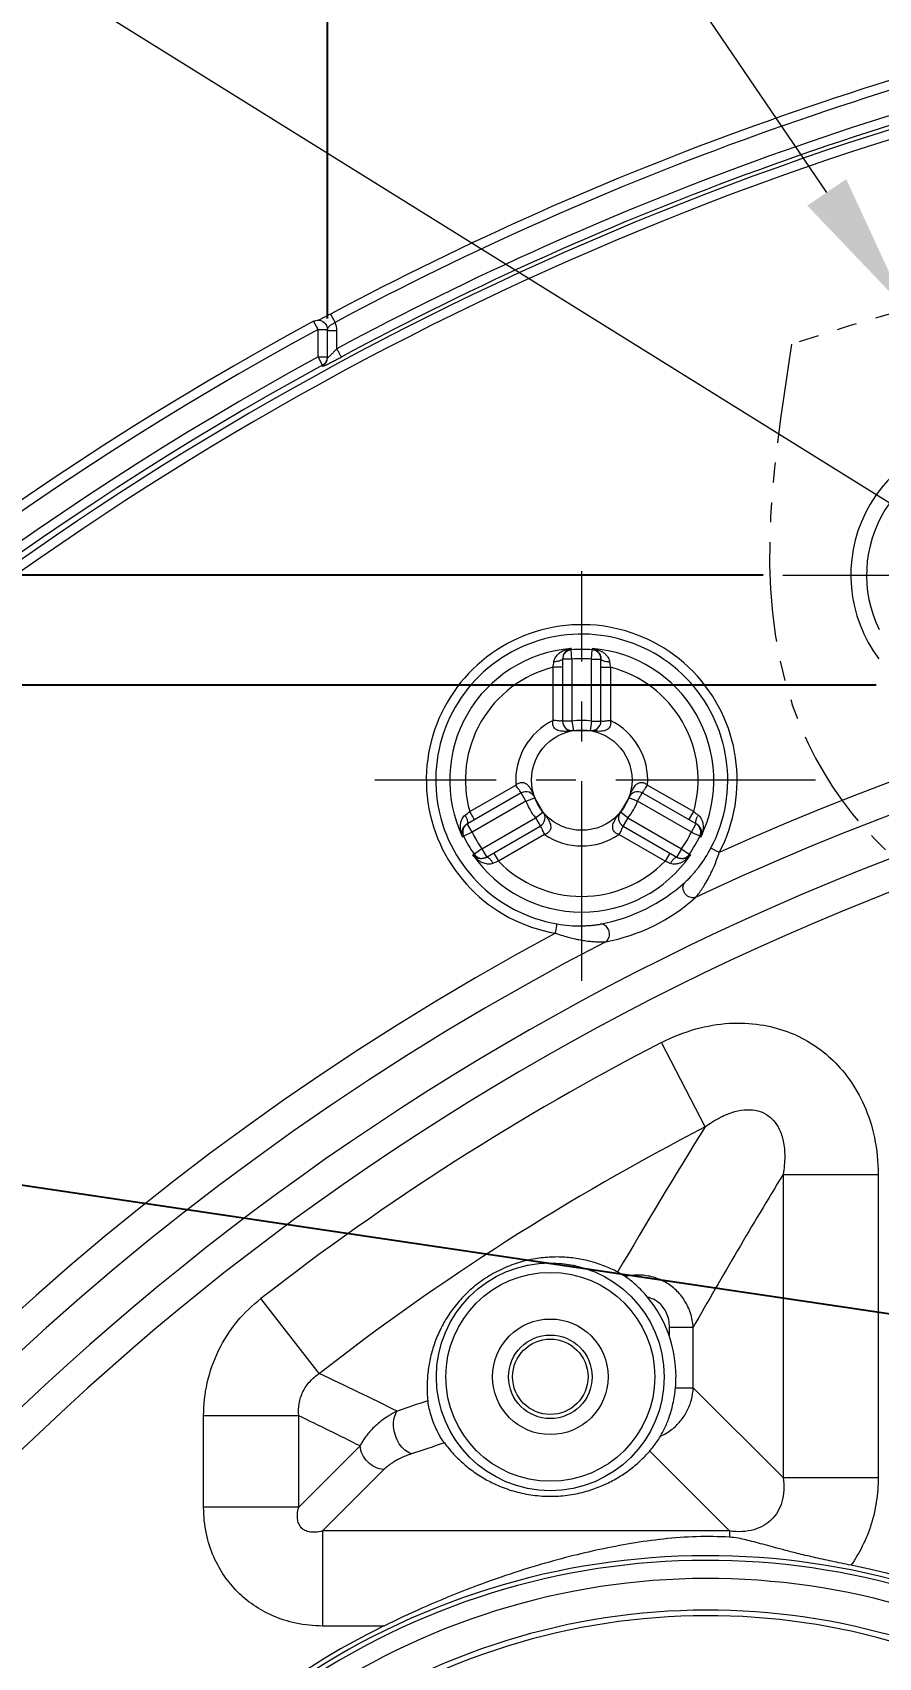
# Model space of a CAD drawing. Header units: millimetres. Extents: x 5536 to 6151, y 463 to 893.
# Drawn here: x 5682.2 to 5709.1, y 697.5 to 749.3 of the extents above; entities that cross this region are included whole.
import ezdxf

# ---------------------------------------------------------------- set-up
doc = ezdxf.new("R2010")
doc.units = ezdxf.units.MM
doc.header["$LTSCALE"] = 0.2
doc.linetypes.add('CENTER', pattern=[50.8, 31.75, -6.35, 6.35, -6.35])
doc.linetypes.add('PHANTOM2', pattern=[31.75, 15.875, -3.175, 3.175, -3.175, 3.175, -3.175])
doc.layers.get('0').update_dxf_attribs({"lineweight": 18})
for name, color, linetype, lineweight in [('poumianxian', 2, 'Continuous', 18), ('图层1', 1, 'CENTER', 18), ('图层3', 3, 'PHANTOM2', 18), ('尺寸线', 3, 'Continuous', 18)]:
    doc.layers.add(name, color=color, linetype=linetype, lineweight=lineweight)
doc.styles.add('標準', font='', dxfattribs={"width": 0.667})
doc.styles.get('標準').set_extended_font_data('pmingliu')
doc.dimstyles.new('11111111111', dxfattribs={"dimtxt": 4.5, "dimasz": 4.5, "dimexe": 1.25, "dimexo": 0.625, "dimtad": 1, "dimtoh": 1, "dimdsep": 46, "dimtxsty": '標準', "dimblk": '_CAXARROW', "dimcen": 0, "dimdle": 9, "dimclrd": 6, "dimclre": 6, "dimclrt": 2, "dimadec": 0, "dimazin": 0, "dimtfac": 0.707107, "dimtofl": 0, "dimtmove": 2, "dimatfit": 3, "dimfxl": 0, "dimfrac": 2, "dimtolj": 1, "dimarcsym": 0})
doc.dimstyles.new('222222', dxfattribs={"dimtxt": 4.5, "dimasz": 4.5, "dimexe": 1.25, "dimexo": 0.625, "dimtad": 1, "dimdsep": 46, "dimtxsty": '標準', "dimblk": '_CAXARROW', "dimcen": 0, "dimdle": 9, "dimclrd": 6, "dimclre": 6, "dimclrt": 2, "dimadec": 0, "dimazin": 0, "dimtfac": 0.707107, "dimtofl": 0, "dimtmove": 2, "dimatfit": 3, "dimfxl": 0, "dimfrac": 2, "dimtolj": 1, "dimarcsym": 0})
doc.dimstyles.new('ISO-25', dxfattribs={"dimtxt": 2.5, "dimasz": 2.5, "dimexe": 1.25, "dimexo": 0.625, "dimtad": 1, "dimdsep": 46, "dimtxsty": 'Standard', "dimblk": '_CAXARROW', "dimcen": 0, "dimdle": 5, "dimclrd": 4, "dimclre": 4, "dimclrt": 3, "dimadec": 0, "dimazin": 0, "dimtfac": 0.707107, "dimtofl": 0, "dimtmove": 2, "dimatfit": 3, "dimfxl": 0, "dimfrac": 2, "dimarcsym": 0})
doc.dimstyles.new('zhijing', dxfattribs={"dimtxt": 4.5, "dimasz": 4.5, "dimexe": 1.25, "dimexo": 0.625, "dimtad": 1, "dimtoh": 1, "dimdsep": 46, "dimtxsty": '標準', "dimblk": '_CAXARROW', "dimcen": 0, "dimdle": 9, "dimclrd": 6, "dimclre": 6, "dimclrt": 2, "dimadec": 0, "dimazin": 0, "dimtfac": 0.707107, "dimtofl": 0, "dimtmove": 2, "dimatfit": 3, "dimfxl": 0, "dimfrac": 2, "dimtolj": 1, "dimarcsym": 0})

# ---------------------------------------------------------------- blocks, each defined once
blk = doc.blocks.new('*X4')
at = {"layer": 'poumianxian'}
blk.add_hatch(color=6, dxfattribs=at).paths.add_polyline_path([(5815.182, 723.919), (5816.22, 722.836), (5812.452, 720.263)], flags=0)
at = {"layer": 'poumianxian', "color": 6, "lineweight": -2}
blk.add_line((5838.466, 745.204), (5815.701, 723.377), dxfattribs=at)
at = {"layer": 'poumianxian', "insert": (5828.219, 739.866), "char_height": 4.5, "width": 64.97647, "attachment_point": 5, "rotation": 43.7937, "style": '標準'}
blk.add_mtext('\\T1.004;%%C201.68%%P0.5', dxfattribs=at)
blk = doc.blocks.new('_CAXARROW')
blk.add_hatch(color=0).paths.add_polyline_path([(0, 0), (-1, 0.125), (-1, -0.125)], flags=0)
blk = doc.blocks.new('*X10')
at = {"layer": 'poumianxian'}
blk.add_hatch(color=6, dxfattribs=at).paths.add_polyline_path([(5725.411, 706.874), (5725.191, 705.39), (5729.752, 705.472)], flags=0)
at = {"layer": 'poumianxian', "color": 6, "lineweight": -2}
for p, q in [((5641.463, 716.813), (5653.343, 716.813)), ((5653.343, 716.813), (5725.301, 706.132))]:
    blk.add_line(p, q, dxfattribs=at)
at = {"layer": 'poumianxian', "color": 2, "insert": (5647.09, 719.943), "char_height": 4.5, "width": 36.09904, "attachment_point": 5, "style": '標準'}
blk.add_mtext('\\T1.004;%%C20.03', dxfattribs=at)
blk = doc.blocks.new('*X15')
at = {"layer": 'poumianxian'}
for points in [[(5623.453, 727.501), (5624.953, 727.501), (5624.203, 732.001)], [(5623.453, 648.974), (5624.953, 648.974), (5624.203, 644.474)]]:
    blk.add_hatch(color=6, dxfattribs=at).paths.add_polyline_path(points, flags=0)
at = {"layer": 'poumianxian', "color": 6, "lineweight": -2}
for p, q in [((5705.44, 732.001), (5622.953, 732.001)), ((5624.203, 727.501), (5624.203, 648.974)), ((5687.634, 644.474), (5622.953, 644.474))]:
    blk.add_line(p, q, dxfattribs=at)
at = {"layer": 'poumianxian', "color": 2, "insert": (5620.965, 684.808), "char_height": 4.5, "width": 49.28163, "attachment_point": 5, "rotation": 90, "style": '標準'}
blk.add_mtext('\\T1.004;87.53%%P0.3', dxfattribs=at)
blk = doc.blocks.new('*X18')
at = {"layer": 'poumianxian'}
for points in [[(5633.571, 723.996), (5635.071, 723.996), (5634.321, 728.496)], [(5633.571, 648.974), (5635.071, 648.974), (5634.321, 644.474)]]:
    blk.add_hatch(color=6, dxfattribs=at).paths.add_polyline_path(points, flags=0)
at = {"layer": 'poumianxian', "color": 6, "lineweight": -2}
for p, q in [((5709.031, 728.496), (5633.071, 728.496)), ((5634.321, 723.996), (5634.321, 648.974)), ((5693.458, 644.474), (5633.071, 644.474))]:
    blk.add_line(p, q, dxfattribs=at)
at = {"layer": 'poumianxian', "color": 2, "insert": (5631.191, 685.597), "char_height": 4.5, "width": 27.30164, "attachment_point": 5, "rotation": 90, "style": '標準'}
blk.add_mtext('\\T1.004;84.02', dxfattribs=at)
blk = doc.blocks.new('*X44')
at = {"color": 2, "char_height": 4.5, "attachment_point": 1, "style": '標準'}
for s, insert, width in [('\\T1.004;{\\H0.7x; +0.5}', (5741.524, 796.589), 23.95734), ('\\T1.004;96.19', (5732.152, 794.271), 61.44538), ('\\T1.004;{\\H0.7x;  0}', (5741.524, 791.972), 23.95734)]:
    blk.add_mtext(s, dxfattribs=dict(at, insert=insert, width=width))
blk = doc.blocks.new('*X43')
at = {"layer": 'poumianxian'}
for points in [[(5696.067, 788.628), (5696.067, 787.128), (5691.567, 787.878)], [(5783.254, 788.628), (5783.254, 787.128), (5787.754, 787.878)]]:
    blk.add_hatch(color=6, dxfattribs=at).paths.add_polyline_path(points, flags=0)
at = {"layer": 'poumianxian', "color": 6, "lineweight": -2}
for p, q in [((5691.567, 740.171), (5691.567, 789.128)), ((5787.754, 740.171), (5787.754, 789.128)), ((5783.254, 787.878), (5696.067, 787.878))]:
    blk.add_line(p, q, dxfattribs=at)
at = {"layer": 'poumianxian', "color": 2}
blk.add_blockref('*X44', (0, 0), dxfattribs=at)
blk = doc.blocks.new('*X78')
at = {"layer": 'poumianxian'}
blk.add_hatch(color=6, dxfattribs=at).paths.add_polyline_path([(5827.51, 710.522), (5828.348, 709.277), (5824.196, 707.386)], flags=0)
at = {"layer": 'poumianxian', "color": 6, "lineweight": -2}
blk.add_line((5850.063, 724.801), (5827.929, 709.899), dxfattribs=at)
at = {"layer": 'poumianxian', "color": 2, "insert": (5839.054, 721.293), "char_height": 4.5, "width": 64.97647, "attachment_point": 5, "rotation": 33.95, "style": '標準'}
blk.add_mtext('\\T1.004;%%C203.82%%P0.5', dxfattribs=at)

msp = doc.modelspace()

# ---------------------------------------------------------------- hatches: boundary and pattern name
at = {"layer": 'poumianxian'}
msp.add_hatch(color=6, dxfattribs=at).paths.add_polyline_path([(5708.078, 744.606), (5709.988, 740.463), (5706.838, 743.763)], flags=0)

# ---------------------------------------------------------------- linework, layer by layer
for p, q in [((5691.267, 739.818), (5691.125, 740.079)), ((5691.286, 740.114), (5691.278, 740.111)), ((5691.362, 740.151), (5691.331, 740.136)), ((5691.396, 740.168), (5691.362, 740.151)), ((5691.433, 740.186), (5691.396, 740.168)), ((5691.472, 740.206), (5691.433, 740.186)), ((5691.513, 740.227), (5691.472, 740.206)), ((5691.556, 740.249), (5691.513, 740.227)), ((5691.617, 740.281), (5691.556, 740.249)), ((5691.668, 740.309), (5691.617, 740.281)), ((5691.668, 740.309), (5691.81, 740.044)), ((5691.267, 738.945), (5691.267, 739.818)), ((5691.267, 739.818), (5691.565, 739.818)), ((5691.567, 738.94), (5691.567, 739.818)), ((5691.574, 739.788), (5691.867, 739.788)), ((5691.867, 739.205), (5691.867, 739.788)), ((5691.411, 738.683), (5691.267, 738.945)), ((5691.267, 738.945), (5691.562, 738.945)), ((5691.892, 739.16), (5691.867, 739.205)), ((5691.411, 738.653), (5691.411, 738.683)), ((5699.325, 729.615), (5699.326, 729.621)), ((5699.35, 729.322), (5699.325, 729.615)), ((5699.326, 729.663), (5699.326, 729.621)), ((5699.971, 729.322), (5699.995, 729.615)), ((5699.995, 729.663), (5699.995, 729.621)), ((5698.75, 727.366), (5698.75, 729.063)), ((5699.05, 729.063), (5698.75, 729.063)), ((5699.05, 729.325), (5699.05, 727.348)), ((5699.35, 729.322), (5699.055, 729.322)), ((5699.35, 729.322), (5699.35, 727.348)), ((5699.971, 727.348), (5699.971, 729.322)), ((5699.971, 729.322), (5700.271, 729.322)), ((5700.271, 727.348), (5700.271, 729.322)), ((5700.271, 729.063), (5700.571, 729.063)), ((5700.571, 729.063), (5700.571, 727.366)), ((5699.35, 727.348), (5699.054, 727.348)), ((5699.35, 727.348), (5699.399, 727.056)), ((5699.399, 727.052), (5699.922, 727.052)), ((5699.925, 727.056), (5699.922, 727.052)), ((5699.971, 727.348), (5699.925, 727.056)), ((5699.971, 727.348), (5700.267, 727.348)), ((5697.732, 725.065), (5696.023, 724.078)), ((5696.097, 724.468), (5697.567, 725.316)), ((5697.882, 724.805), (5697.734, 725.062)), ((5697.882, 724.805), (5698.025, 724.859)), ((5698.025, 724.859), (5698.158, 724.911)), ((5698.158, 724.911), (5698.163, 724.911)), ((5698.424, 724.458), (5698.163, 724.911)), ((5701.158, 724.911), (5700.897, 724.458)), ((5701.439, 724.805), (5701.162, 724.909)), ((5701.439, 724.805), (5701.587, 725.062)), ((5703.299, 724.078), (5701.589, 725.065)), ((5701.755, 725.316), (5703.224, 724.468)), ((5696.247, 724.208), (5696.097, 724.468)), ((5697.882, 724.805), (5696.173, 723.818)), ((5698.193, 724.268), (5698.421, 724.455)), ((5700.899, 724.454), (5700.897, 724.458)), ((5701.09, 724.303), (5700.899, 724.454)), ((5703.149, 723.818), (5701.439, 724.805)), ((5703.074, 724.208), (5703.224, 724.468)), ((5696.173, 723.818), (5695.907, 723.692)), ((5696.173, 723.818), (5696.025, 724.074)), ((5696.483, 723.281), (5698.193, 724.268)), ((5696.633, 723.021), (5698.343, 724.008)), ((5698.193, 724.268), (5698.341, 724.011)), ((5700.979, 724.008), (5702.688, 723.021)), ((5701.129, 724.268), (5700.981, 724.011)), ((5701.129, 724.268), (5701.09, 724.303)), ((5701.129, 724.268), (5702.838, 723.281)), ((5703.149, 723.818), (5703.297, 724.074)), ((5703.149, 723.818), (5703.194, 723.794)), ((5695.866, 723.669), (5695.902, 723.69)), ((5698.477, 723.739), (5697.008, 722.891)), ((5702.314, 722.891), (5700.844, 723.739)), ((5703.194, 723.794), (5703.239, 723.773)), ((5703.239, 723.773), (5703.415, 723.694)), ((5703.415, 723.694), (5703.42, 723.69)), ((5703.42, 723.69), (5703.456, 723.669)), ((5704.039, 723.171), (5703.774, 723.31)), ((5696.236, 723.11), (5696.2, 723.09)), ((5696.242, 723.113), (5696.236, 723.11)), ((5696.326, 723.171), (5696.242, 723.113)), ((5696.361, 723.196), (5696.326, 723.171)), ((5696.483, 723.281), (5696.361, 723.196)), ((5696.483, 723.281), (5696.631, 723.024)), ((5696.858, 723.15), (5697.008, 722.891)), ((5702.464, 723.15), (5702.314, 722.891)), ((5702.838, 723.281), (5702.691, 723.024)), ((5702.838, 723.281), (5703.08, 723.114)), ((5703.122, 723.09), (5703.085, 723.11)), ((5698.828, 720.597), (5698.878, 720.893)), ((5703.587, 714.428), (5702.2, 717.117)), ((5706.069, 712.915), (5706.069, 703.268)), ((5706.069, 712.915), (5709.094, 712.915)), ((5709.094, 712.915), (5709.094, 703.268)), ((5691.309, 706.579), (5689.45, 708.966)), ((5702.454, 707.744), (5702.454, 708.052)), ((5702.454, 708.052), (5703.21, 708.052)), ((5703.21, 706.126), (5703.21, 708.052)), ((5702.645, 706.126), (5703.21, 706.126)), ((5703.21, 706.126), (5706.069, 703.268)), ((5687.627, 702.322), (5687.627, 705.236)), ((5690.653, 705.236), (5687.627, 705.236)), ((5690.653, 702.322), (5690.653, 705.236)), ((5692.605, 704.274), (5690.653, 702.322)), ((5704.367, 701.566), (5701.824, 704.109)), ((5693.361, 703.518), (5691.409, 701.566)), ((5706.069, 703.268), (5709.094, 703.268)), ((5690.653, 702.322), (5687.627, 702.322)), ((5691.409, 701.566), (5691.409, 698.54)), ((5704.367, 701.566), (5691.409, 701.566)), ((5704.367, 701.566), (5704.367, 701.367)), ((5693.364, 698.54), (5691.409, 698.54))]:
    msp.add_line(p, q)
msp.add_lwpolyline([(5691.331, 740.136), (5691.312, 740.127), (5691.303, 740.122), (5691.294, 740.118)])
for centre, radius in [((5699.661, 725.474), 1.6), ((5698.661, 706.474), 3.626), ((5698.661, 706.474), 3.326), ((5698.661, 706.474), 1.84), ((5698.661, 706.474), 1.331), ((5698.661, 706.474), 1.2)]:
    msp.add_circle(centre, radius)
for centre, radius, start, end in [((5739.661, 650.474), 101.851, 101.53113, 118.11236), ((5739.661, 650.474), 101.551, 101.53112, 118.11236), ((5739.661, 650.474), 100.785, 101.6663, 118.30827), ((5739.661, 650.474), 100.358, 101.82253, 131.34562), ((5739.661, 650.474), 100.485, 101.6663, 118.30827), ((5739.661, 650.474), 100.058, 101.82253, 131.34965), ((5739.661, 650.474), 101.908, 118.44247, 254.63694), ((5691.265, 739.788), 0.602, 0.004, 25.1912), ((5739.661, 650.474), 101.608, 118.44247, 254.63694), ((5739.661, 650.474), 100.842, 118.67849, 254.51733), ((5691.268, 738.916), 0.299, 298.5729, 359.9786), ((5684.144, 753.543), 16.585, 297.7119, 298.3115), ((5739.661, 650.474), 100.543, 118.67849, 254.51733), ((5712.661, 732.001), 4.437, 90, 216.9791), ((5712.661, 732.001), 3.937, 90, 206.0899), ((5739.661, 644.474), 86.384, 65.64638, 114.35361), ((5699.661, 725.474), 4.947, 332.2569, 260.3064), ((5699.661, 725.474), 4.647, 332.2564, 260.3064), ((5699.661, 725.474), 4.203, 94.5625, 205.4375), ((5699.348, 729.322), 0.298, 94.5824, 179.9669), ((5699.379, 729.342), 0.325, 115.9694, 175.2873), ((5699.403, 728.898), 0.768, 106.888, 110.249), ((5699.409, 728.879), 0.788, 95.9863, 106.8687), ((5699.661, 725.474), 4.161, 85.3882, 94.6118), ((5699.661, 725.474), 4.203, 334.5625, 85.4375), ((5699.971, 729.324), 0.298, 76.9161, 85.361), ((5739.661, 644.474), 85.399, 91.13132, 115.21004), ((5699.661, 725.474), 3.703, 104.2336, 195.766), ((5687.773, 730.574), 11.081, 352.1631, 353.0886), ((5699.661, 725.474), 3.861, 85.3882, 94.6118), ((5699.973, 729.322), 0.299, 0.0112, 6.0052), ((5700.569, 730.034), 0.794, 264.9743, 268.5235), ((5711.716, 730.596), 11.25, 186.919, 187.8306), ((5699.661, 725.474), 3.703, 344.2336, 75.766), ((5739.661, 644.474), 84.082, 92.17418, 177.24672), ((5739.661, 644.474), 83.097, 92.17418, 177.24672), ((5699.661, 725.474), 2.1, 115.6931, 184.307), ((5699.35, 727.348), 0.3, 180, 279.4039), ((5699.661, 725.474), 1.9, 80.5961, 99.4039), ((5699.971, 727.348), 0.3, 260.5961, 0), ((5699.661, 725.474), 2.1, 355.6928, 64.3069), ((5697.882, 724.805), 0.3, 20.5961, 120), ((5701.439, 724.805), 0.3, 60, 159.4039), ((5689.197, 733.353), 11.25, 306.919, 307.8306), ((5695.257, 723.98), 0.794, 24.9743, 28.5235), ((5699.661, 725.474), 1.9, 200.5961, 219.4039), ((5698.193, 724.268), 0.3, 300, 39.4039), ((5701.129, 724.268), 0.3, 140.5961, 240), ((5699.661, 725.474), 1.9, 320.5961, 339.4039), ((5710.021, 733.219), 11.081, 232.1631, 233.0886), ((5704.064, 723.98), 0.794, 151.4764, 155.0249), ((5696.172, 723.819), 0.3, 120.0385, 188.9065), ((5699.661, 725.474), 3.861, 205.3882, 214.6118), ((5699.661, 725.474), 3.861, 325.3882, 334.6118), ((5703.15, 723.82), 0.298, 334.5824, 59.9677), ((5703.151, 723.791), 0.322, 46.6146, 59.9509), ((5703.143, 723.783), 0.334, 22.7842, 46.5691), ((5699.661, 725.474), 4.161, 205.3882, 214.6118), ((5699.661, 725.474), 2.1, 235.6928, 304.3069), ((5699.661, 725.474), 4.161, 325.3882, 334.6118), ((5699.971, 725.312), 4.297, 322.6295, 332.2356), ((5702.733, 723.99), 0.791, 335.9972, 344.4657), ((5699.661, 725.474), 4.203, 214.5625, 325.4375), ((5696.484, 723.279), 0.298, 214.5824, 299.9677), ((5696.459, 723.292), 0.322, 289.2876, 299.9599), ((5696.165, 722.407), 0.794, 31.4764, 35.0249), ((5701.375, 712.187), 11.561, 112.7207, 113.0822), ((5700.977, 713.139), 10.528, 112.1466, 112.7238), ((5699.661, 725.474), 3.703, 224.2336, 315.7659), ((5698.471, 713.449), 10.194, 67.3624, 67.8537), ((5697.789, 711.809), 11.97, 66.9331, 67.3715), ((5703.156, 722.407), 0.794, 144.9743, 148.5235), ((5702.838, 723.28), 0.3, 240.0316, 300.9785), ((5702.864, 723.294), 0.324, 240.0865, 257.354), ((5699.195, 726.416), 5.631, 280.7818, 311.7811), ((5699.351, 726.102), 5.876, 280.5119, 312.0509), ((5699.601, 725.132), 4.301, 260.3308, 270.8014), ((5739.661, 644.474), 86.384, 118.2092, 178.86897), ((5739.661, 644.474), 85.399, 117.35279, 178.86905), ((5739.661, 644.474), 81.734, 117.27919, 127.90224), ((5739.661, 644.474), 78.708, 117.27917, 127.90228), ((5855.515, 619.785), 178.996, 148.07946, 149.80577), ((5855.398, 621.866), 174.898, 148.62834, 150.47649), ((5698.661, 706.474), 4, 359.964, 39.2711), ((5536.993, 383.722), 357.841, 64.01298, 64.45358), ((5698.627, 706.474), 4.033, 355.06, 0.0009), ((5743.178, 559.185), 154.316, 108.28499, 108.66668), ((5536.938, 390.79), 350.006, 63.59241, 63.94866), ((5745.751, 549.995), 162.411, 108.10178, 108.49058), ((5703.661, 677.474), 23.304, 335, 180), ((5703.661, 677.474), 23.155, 335, 180), ((5703.661, 677.474), 22.578, 335, 180), ((5703.661, 677.474), 23.448, 349.0194, 78.7712), ((5703.661, 677.474), 21.57, 335, 180), ((5703.661, 677.474), 21.393, 335, 180), ((5703.661, 677.474), 23.448, 116.0489, 140.3969)]:
    msp.add_arc(centre, radius, start, end)
for points in [[(5691.124, 740.081), (5691.173, 740.108), (5691.231, 740.12), (5691.287, 740.116)], [(5691.559, 739.884), (5691.564, 739.862), (5691.567, 739.84), (5691.567, 739.818)], [(5695.876, 723.772), (5695.881, 723.744), (5695.889, 723.716), (5695.902, 723.69)], [(5702.993, 723.023), (5703.029, 723.045), (5703.061, 723.075), (5703.085, 723.11)]]:
    msp.add_open_spline(points, degree=3)
for points, knots in [([(5691.287, 740.116), (5691.299, 740.115), (5691.379, 740.106), (5691.499, 740.035), (5691.549, 739.929), (5691.559, 739.884)], [0, 0, 0, 0, 4737.464932, 29706.468316, 46731.600384, 46731.600384, 46731.600384, 46731.600384]), ([(5691.574, 739.788), (5691.575, 739.795), (5691.576, 739.81), (5691.578, 739.831), (5691.581, 739.855), (5691.589, 739.884), (5691.608, 739.908), (5691.63, 739.928), (5691.653, 739.945), (5691.682, 739.965), (5691.718, 739.988), (5691.761, 740.015), (5691.793, 740.034), (5691.81, 740.044)], [0, 0, 0, 0, 9325.14299, 17688.121222, 25305.509104, 38775.023314, 53454.771886, 62786.503111, 74197.316705, 88228.152181, 105375.827199, 126025.603999, 150215.810502, 150215.810502, 150215.810502, 150215.810502]), ([(5691.411, 738.683), (5691.442, 738.7), (5691.499, 738.745), (5691.554, 738.838), (5691.567, 738.91), (5691.567, 738.945)], [0, 0, 0, 0, 15587.406374, 31165.149012, 46736.494938, 46736.494938, 46736.494938, 46736.494938]), ([(5691.411, 738.653), (5691.411, 738.643), (5691.452, 738.664), (5691.483, 738.673), (5691.54, 738.701), (5691.6, 738.73), (5691.667, 738.763), (5691.732, 738.796), (5691.795, 738.829), (5691.836, 738.85), (5691.856, 738.86)], [0, 0, 0, 0, 6745.279961, 16502.986304, 30109.201384, 46106.194286, 63037.676894, 79893.117636, 96023.000069, 111070.133794, 111070.133794, 111070.133794, 111070.133794]), ([(5691.867, 739.205), (5691.858, 739.196), (5691.84, 739.176), (5691.811, 739.146), (5691.779, 739.112), (5691.745, 739.077), (5691.708, 739.039), (5691.672, 739.003), (5691.635, 738.966), (5691.61, 738.946), (5691.567, 738.901), (5691.567, 738.915)], [0, 0, 0, 0, 11529.754103, 23973.353944, 37614.003332, 52513.925254, 68260.618011, 84125.993437, 99078.694395, 111399.668802, 124354.78698, 124354.78698, 124354.78698, 124354.78698]), ([(5692.009, 738.942), (5692.003, 738.955), (5691.978, 738.999), (5691.939, 739.072), (5691.907, 739.132), (5691.892, 739.16)], [0, 0, 0, 0, 8193.944867, 28561.693088, 46739.934849, 46739.934849, 46739.934849, 46739.934849]), ([(5698.773, 729.24), (5698.775, 729.257), (5698.783, 729.292), (5698.804, 729.345), (5698.835, 729.398), (5698.877, 729.451), (5698.911, 729.484), (5698.929, 729.5)], [0, 0, 0, 0, 11956.512423, 25147.762066, 39715.838535, 55652.78647, 72753.18363, 72753.18363, 72753.18363, 72753.18363]), ([(5698.929, 729.5), (5698.942, 729.51), (5698.968, 729.531), (5699.012, 729.56), (5699.062, 729.587), (5699.104, 729.606), (5699.13, 729.616), (5699.137, 729.619)], [0, 0, 0, 0, 14545.089222, 30371.208156, 47566.237406, 66204.85658, 72754.906188, 72754.906188, 72754.906188, 72754.906188]), ([(5699.237, 729.635), (5699.241, 729.637), (5699.256, 729.644), (5699.286, 729.655), (5699.313, 729.661), (5699.326, 729.663)], [0, 0, 0, 0, 6299.108464, 25944.060515, 46831.2305, 46831.2305, 46831.2305, 46831.2305]), ([(5699.995, 729.663), (5700.008, 729.661), (5700.034, 729.655), (5700.071, 729.642), (5700.103, 729.626), (5700.13, 729.608), (5700.155, 729.589), (5700.177, 729.568), (5700.198, 729.545), (5700.217, 729.518), (5700.236, 729.486), (5700.253, 729.447), (5700.267, 729.397), (5700.271, 729.359), (5700.271, 729.338)], [0, 0, 0, 0, 14419.208771, 28022.076341, 40566.942965, 52087.323956, 62935.476009, 73517.472245, 84284.384351, 95729.162445, 108435.125116, 123189.694956, 141162.282782, 163184.065786, 163184.065786, 163184.065786, 163184.065786]), ([(5699.995, 729.663), (5700.02, 729.66), (5700.068, 729.653), (5700.136, 729.636), (5700.197, 729.615), (5700.25, 729.592), (5700.298, 729.567), (5700.341, 729.539), (5700.382, 729.509), (5700.422, 729.474), (5700.46, 729.433), (5700.498, 729.382), (5700.531, 729.318), (5700.545, 729.268), (5700.548, 729.24)], [0, 0, 0, 0, 16582.636117, 32028.09675, 46035.502011, 58654.185246, 70289.153216, 81381.683532, 92384.71051, 103745.053654, 115929.47359, 129493.598557, 145163.631244, 163186.336503, 163186.336503, 163186.336503, 163186.336503]), ([(5700.27, 729.353), (5700.267, 729.375), (5700.255, 729.431), (5700.208, 729.517), (5700.129, 729.584), (5700.066, 729.608), (5700.039, 729.614)], [0, 0, 0, 0, 10505.461881, 27435.052634, 46009.552753, 59461.394915, 59461.394915, 59461.394915, 59461.394915]), ([(5699.05, 729.338), (5699.05, 729.318), (5698.999, 729.275), (5698.904, 729.252), (5698.82, 729.242), (5698.773, 729.24)], [0, 0, 0, 0, 9046.386275, 25309.842696, 46829.26808, 46829.26808, 46829.26808, 46829.26808]), ([(5700.271, 729.338), (5700.271, 729.318), (5700.322, 729.275), (5700.402, 729.255), (5700.469, 729.246), (5700.499, 729.243)], [0, 0, 0, 0, 10771.467054, 30137.260879, 46841.275381, 46841.275381, 46841.275381, 46841.275381]), ([(5699.399, 727.052), (5699.362, 727.046), (5699.292, 727.036), (5699.192, 727.026), (5699.103, 727.023), (5699.021, 727.027), (5698.942, 727.039), (5698.861, 727.068), (5698.782, 727.129), (5698.734, 727.237), (5698.74, 727.323), (5698.751, 727.366)], [0, 0, 0, 0, 15941.881171, 30144.269299, 42504.366496, 53662.605845, 64698.833838, 76452.609755, 89770.993298, 105636.129976, 124626.804796, 124626.804796, 124626.804796, 124626.804796]), ([(5699.05, 727.348), (5699.05, 727.362), (5698.97, 727.344), (5698.896, 727.368), (5698.8, 727.364), (5698.75, 727.366)], [0, 0, 0, 0, 6328.32163, 23455.274786, 46835.116364, 46835.116364, 46835.116364, 46835.116364]), ([(5700.386, 727.044), (5700.378, 727.041), (5700.341, 727.032), (5700.268, 727.024), (5700.164, 727.024), (5700.047, 727.034), (5699.965, 727.045), (5699.922, 727.052)], [0, 0, 0, 0, 4129.403418, 17887.557884, 34055.121221, 52516.728091, 72783.475103, 72783.475103, 72783.475103, 72783.475103]), ([(5700.271, 727.348), (5700.271, 727.362), (5700.352, 727.34), (5700.425, 727.368), (5700.521, 727.364), (5700.571, 727.366)], [0, 0, 0, 0, 6310.536321, 23434.676766, 46847.305601, 46847.305601, 46847.305601, 46847.305601]), ([(5700.571, 727.366), (5700.575, 727.348), (5700.582, 727.311), (5700.582, 727.253), (5700.569, 727.194), (5700.54, 727.138), (5700.493, 727.091), (5700.439, 727.061), (5700.402, 727.048), (5700.386, 727.044)], [0, 0, 0, 0, 13166.484317, 26753.952033, 40825.527591, 55552.85332, 70933.393932, 87054.946002, 98723.945102, 98723.945102, 98723.945102, 98723.945102]), ([(5697.567, 725.316), (5697.58, 725.329), (5697.609, 725.353), (5697.659, 725.382), (5697.717, 725.4), (5697.78, 725.403), (5697.844, 725.386), (5697.905, 725.35), (5697.961, 725.296), (5698.001, 725.244), (5698.022, 725.21), (5698.028, 725.2)], [0, 0, 0, 0, 12277.86519, 24948.301197, 38070.172133, 51803.536013, 66146.028628, 81179.521141, 97887.079608, 117356.433747, 124613.206102, 124613.206102, 124613.206102, 124613.206102]), ([(5701.158, 724.911), (5701.172, 724.946), (5701.198, 725.012), (5701.24, 725.104), (5701.281, 725.182), (5701.325, 725.251), (5701.376, 725.314), (5701.442, 725.369), (5701.534, 725.407), (5701.652, 725.395), (5701.722, 725.347), (5701.755, 725.316)], [0, 0, 0, 0, 15950.648327, 30160.847005, 42527.741581, 53692.117349, 64734.414668, 76494.654515, 89820.362458, 105694.224109, 124695.342749, 124695.342749, 124695.342749, 124695.342749]), ([(5697.732, 725.065), (5697.72, 725.058), (5697.699, 725.139), (5697.638, 725.188), (5697.594, 725.274), (5697.567, 725.316)], [0, 0, 0, 0, 6308.331495, 23426.488946, 46830.937671, 46830.937671, 46830.937671, 46830.937671]), ([(5698.028, 725.2), (5698.04, 725.18), (5698.071, 725.125), (5698.117, 725.028), (5698.148, 724.951), (5698.163, 724.911)], [0, 0, 0, 0, 10392.446425, 27764.066206, 46834.249305, 46834.249305, 46834.249305, 46834.249305]), ([(5701.589, 725.065), (5701.601, 725.058), (5701.625, 725.137), (5701.683, 725.189), (5701.728, 725.274), (5701.755, 725.316)], [0, 0, 0, 0, 6332.371726, 23470.286019, 46865.090546, 46865.090546, 46865.090546, 46865.090546]), ([(5695.866, 723.669), (5695.855, 723.692), (5695.838, 723.737), (5695.818, 723.805), (5695.806, 723.867), (5695.8, 723.925), (5695.798, 723.979), (5695.8, 724.03), (5695.806, 724.081), (5695.816, 724.133), (5695.833, 724.187), (5695.858, 724.245), (5695.896, 724.306), (5695.933, 724.342), (5695.955, 724.359)], [0, 0, 0, 0, 16575.93194, 32015.148117, 46016.890349, 58630.471958, 70260.736027, 81348.781753, 92347.360334, 103703.110599, 115882.604481, 129441.245616, 145104.943072, 163120.361948, 163120.361948, 163120.361948, 163120.361948]), ([(5698.424, 724.458), (5698.448, 724.429), (5698.492, 724.373), (5698.551, 724.291), (5698.598, 724.216), (5698.636, 724.143), (5698.664, 724.068), (5698.68, 723.984), (5698.667, 723.885), (5698.597, 723.789), (5698.52, 723.752), (5698.477, 723.739)], [0, 0, 0, 0, 15943.725446, 30147.756613, 42509.283716, 53668.81392, 64706.31866, 76461.454336, 89781.378655, 105648.350733, 124641.222517, 124641.222517, 124641.222517, 124641.222517]), ([(5700.771, 724.29), (5700.786, 724.312), (5700.826, 724.369), (5700.869, 724.425), (5700.897, 724.458)], [0, 0, 0, 0, 12827.037363, 33546.600863, 33546.600863, 33546.600863, 33546.600863]), ([(5703.367, 724.359), (5703.382, 724.347), (5703.412, 724.32), (5703.449, 724.27), (5703.479, 724.212), (5703.503, 724.144), (5703.519, 724.067), (5703.525, 723.98), (5703.519, 723.881), (5703.505, 723.813), (5703.495, 723.778)], [0, 0, 0, 0, 10376.252838, 21376.617485, 32910.939417, 45357.264919, 59151.699416, 74660.66925, 92108.967511, 111434.973756, 111434.973756, 111434.973756, 111434.973756]), ([(5695.866, 723.669), (5695.861, 723.681), (5695.853, 723.707), (5695.846, 723.745), (5695.844, 723.78), (5695.845, 723.813), (5695.85, 723.844), (5695.857, 723.874), (5695.867, 723.903), (5695.88, 723.934), (5695.896, 723.961), (5695.908, 723.979), (5695.913, 723.986)], [0, 0, 0, 0, 16771.501695, 32593.487537, 47184.874281, 60584.644862, 73202.521731, 85510.823183, 98034.206913, 111346.041022, 126124.80442, 137203.840244, 137203.840244, 137203.840244, 137203.840244]), ([(5695.913, 723.986), (5695.916, 723.99), (5695.93, 724.007), (5695.96, 724.038), (5695.991, 724.06), (5696.009, 724.07)], [0, 0, 0, 0, 5420.05359, 24024.109542, 46819.629434, 46819.629434, 46819.629434, 46819.629434]), ([(5696.009, 724.07), (5696.026, 724.08), (5696.038, 724.146), (5696.015, 724.225), (5695.99, 724.287), (5695.977, 724.315)], [0, 0, 0, 0, 10766.478174, 30123.302593, 46819.580513, 46819.580513, 46819.580513, 46819.580513]), ([(5698.343, 724.008), (5698.331, 724.001), (5698.387, 723.941), (5698.403, 723.865), (5698.454, 723.783), (5698.477, 723.739)], [0, 0, 0, 0, 6329.047138, 23457.963825, 46840.485781, 46840.485781, 46840.485781, 46840.485781]), ([(5700.845, 723.739), (5700.827, 723.744), (5700.791, 723.757), (5700.741, 723.786), (5700.696, 723.827), (5700.663, 723.88), (5700.645, 723.944), (5700.646, 724.015), (5700.664, 724.09), (5700.699, 724.173), (5700.738, 724.239), (5700.764, 724.279), (5700.771, 724.29)], [0, 0, 0, 0, 11345.546714, 23053.854189, 35179.316921, 47869.838907, 61123.235513, 75015.160978, 90454.032341, 108444.98268, 129586.613945, 137324.770604, 137324.770604, 137324.770604, 137324.770604]), ([(5700.979, 724.008), (5700.991, 724.001), (5700.932, 723.942), (5700.919, 723.865), (5700.867, 723.783), (5700.844, 723.739)], [0, 0, 0, 0, 6312.576439, 23442.252925, 46862.450911, 46862.450911, 46862.450911, 46862.450911]), ([(5703.312, 724.07), (5703.295, 724.08), (5703.283, 724.146), (5703.306, 724.225), (5703.331, 724.287), (5703.344, 724.315)], [0, 0, 0, 0, 10781.539935, 30164.265091, 46882.279349, 46882.279349, 46882.279349, 46882.279349]), ([(5703.451, 723.912), (5703.453, 723.907), (5703.461, 723.886), (5703.473, 723.845), (5703.477, 723.802), (5703.477, 723.777), (5703.477, 723.77)], [0, 0, 0, 0, 6812.032704, 28260.221994, 51415.340195, 59522.53767, 59522.53767, 59522.53767, 59522.53767]), ([(5703.477, 723.77), (5703.476, 723.757), (5703.473, 723.722), (5703.463, 723.688), (5703.456, 723.669)], [0, 0, 0, 0, 13144.88844, 33564.59977, 33564.59977, 33564.59977, 33564.59977]), ([(5696.329, 722.994), (5696.317, 722.999), (5696.287, 723.013), (5696.242, 723.044), (5696.213, 723.073), (5696.2, 723.09)], [0, 0, 0, 0, 11035.077111, 28522.864274, 46825.362436, 46825.362436, 46825.362436, 46825.362436]), ([(5696.357, 722.928), (5696.328, 722.95), (5696.272, 723), (5696.223, 723.058), (5696.2, 723.09)], [0, 0, 0, 0, 16173.348466, 33521.717533, 33521.717533, 33521.717533, 33521.717533]), ([(5696.565, 722.988), (5696.556, 722.985), (5696.531, 722.977), (5696.491, 722.97), (5696.445, 722.969), (5696.396, 722.974), (5696.357, 722.984), (5696.335, 722.992), (5696.329, 722.994)], [0, 0, 0, 0, 10699.351892, 26658.747752, 43024.88116, 60299.709901, 78852.80931, 85375.612023, 85375.612023, 85375.612023, 85375.612023]), ([(5696.842, 722.822), (5696.824, 722.814), (5696.786, 722.802), (5696.724, 722.795), (5696.658, 722.798), (5696.588, 722.811), (5696.514, 722.836), (5696.435, 722.874), (5696.383, 722.908), (5696.357, 722.928)], [0, 0, 0, 0, 11116.901791, 22902.454589, 35260.078668, 48594.803454, 63373.863259, 79989.839131, 98683.569446, 98683.569446, 98683.569446, 98683.569446]), ([(5696.619, 723.013), (5696.637, 723.023), (5696.699, 723), (5696.756, 722.941), (5696.798, 722.888), (5696.815, 722.863)], [0, 0, 0, 0, 10769.285103, 30129.978019, 46828.98887, 46828.98887, 46828.98887, 46828.98887]), ([(5703.122, 723.09), (5703.107, 723.069), (5703.076, 723.031), (5703.027, 722.981), (5702.979, 722.939), (5702.932, 722.904), (5702.887, 722.876), (5702.841, 722.852), (5702.794, 722.831), (5702.745, 722.815), (5702.689, 722.802), (5702.627, 722.795), (5702.555, 722.798), (5702.504, 722.811), (5702.479, 722.822)], [0, 0, 0, 0, 16598.924387, 32059.556289, 46080.720319, 58711.798219, 70358.194611, 81461.620556, 92475.45524, 103846.957056, 116043.345114, 129620.79343, 145306.217981, 163346.626019, 163346.626019, 163346.626019, 163346.626019]), ([(5702.702, 723.013), (5702.685, 723.023), (5702.622, 723), (5702.565, 722.941), (5702.524, 722.888), (5702.506, 722.863)], [0, 0, 0, 0, 10780.313431, 30162.012005, 46879.745185, 46879.745185, 46879.745185, 46879.745185]), ([(5703.122, 723.09), (5703.113, 723.079), (5703.095, 723.059), (5703.066, 723.035), (5703.036, 723.015), (5703.006, 723), (5702.977, 722.988), (5702.948, 722.979), (5702.918, 722.973), (5702.885, 722.969), (5702.848, 722.969), (5702.817, 722.973), (5702.798, 722.976), (5702.793, 722.978)], [0, 0, 0, 0, 16872.827853, 32790.403302, 47469.9449, 60950.671101, 73644.779749, 86027.442614, 98626.487246, 112018.745698, 126886.795991, 144152.05107, 150712.614118, 150712.614118, 150712.614118, 150712.614118]), ([(5703.286, 721.739), (5703.296, 721.75), (5703.32, 721.778), (5703.359, 721.827), (5703.407, 721.89), (5703.461, 721.967), (5703.522, 722.056), (5703.587, 722.16), (5703.656, 722.279), (5703.73, 722.415), (5703.807, 722.572), (5703.887, 722.752), (5703.967, 722.954), (5704.015, 723.097), (5704.039, 723.171)], [0, 0, 0, 0, 4641.651711, 10950.637592, 18927.177304, 28401.311909, 39252.738567, 51509.940946, 65274.872925, 80728.449614, 98158.973634, 117931.64717, 140009.537662, 163374.325744, 163374.325744, 163374.325744, 163374.325744]), ([(5702.947, 722.217), (5702.958, 722.226), (5702.982, 722.248), (5703.022, 722.287), (5703.071, 722.337), (5703.128, 722.397), (5703.192, 722.467), (5703.261, 722.548), (5703.327, 722.627), (5703.369, 722.681), (5703.386, 722.704)], [0, 0, 0, 0, 7071.367237, 16621.404129, 28617.373848, 42765.290652, 58844.890174, 76852.438589, 96882.061362, 111442.66941, 111442.66941, 111442.66941, 111442.66941]), ([(5703.286, 721.739), (5703.24, 721.722), (5703.132, 721.72), (5702.99, 721.797), (5702.895, 721.93), (5702.871, 722.087), (5702.915, 722.183), (5702.947, 722.217)], [0, 0, 0, 0, 14033.262832, 29207.832482, 44683.346238, 59333.336737, 72845.281022, 72845.281022, 72845.281022, 72845.281022]), ([(5699.661, 720.832), (5699.69, 720.833), (5699.745, 720.834), (5699.823, 720.838), (5699.895, 720.842), (5699.962, 720.847), (5700.026, 720.853), (5700.087, 720.86), (5700.145, 720.868), (5700.199, 720.876), (5700.233, 720.881), (5700.249, 720.884)], [0, 0, 0, 0, 18348.985583, 34821.726557, 49873.551436, 63911.129824, 77290.155477, 90289.055951, 102861.75476, 114602.874903, 124702.491569, 124702.491569, 124702.491569, 124702.491569]), ([(5700.423, 720.325), (5700.464, 720.351), (5700.531, 720.436), (5700.556, 720.595), (5700.508, 720.751), (5700.398, 720.866), (5700.296, 720.889), (5700.249, 720.884)], [0, 0, 0, 0, 14027.99734, 29196.862148, 44666.500084, 59310.888311, 72817.659126, 72817.659126, 72817.659126, 72817.659126]), ([(5698.828, 720.597), (5698.905, 720.57), (5699.05, 720.521), (5699.258, 720.462), (5699.441, 720.418), (5699.602, 720.386), (5699.703, 720.369), (5699.75, 720.363)], [0, 0, 0, 0, 18735.4978, 35118.997879, 49390.597854, 61852.769583, 72800.695046, 72800.695046, 72800.695046, 72800.695046]), ([(5699.75, 720.363), (5699.784, 720.358), (5699.847, 720.349), (5699.938, 720.339), (5700.02, 720.332), (5700.097, 720.326), (5700.17, 720.323), (5700.239, 720.321), (5700.306, 720.321), (5700.366, 720.322), (5700.405, 720.323), (5700.423, 720.325)], [0, 0, 0, 0, 18757.487901, 35478.337784, 50659.405326, 64734.178887, 78073.634127, 90963.016224, 103360.498743, 114868.890807, 124709.484584, 124709.484584, 124709.484584, 124709.484584]), ([(5702.2, 717.117), (5702.549, 717.297), (5703.254, 717.578), (5704.326, 717.763), (5705.314, 717.722), (5706.186, 717.499), (5706.945, 717.132), (5707.617, 716.625), (5708.21, 715.954), (5708.695, 715.098), (5709.021, 714.063), (5709.094, 713.308), (5709.094, 712.915)], [0, 0, 0, 0, 16398.691886, 31477.548284, 45163.377744, 57471.67989, 68847.755759, 80200.461101, 92439.986824, 106034.168952, 121045.96018, 137480.053012, 137480.053012, 137480.053012, 137480.053012]), ([(5703.587, 714.428), (5703.74, 714.544), (5704.041, 714.738), (5704.498, 714.926), (5704.906, 714.995), (5705.255, 714.961), (5705.544, 714.841), (5705.783, 714.639), (5705.972, 714.347), (5706.096, 713.954), (5706.137, 713.462), (5706.102, 713.106), (5706.069, 712.915)], [0, 0, 0, 0, 18885.296892, 34903.88723, 48172.800801, 59164.990592, 68840.756496, 78488.62817, 89399.551084, 102562.194868, 118516.737966, 137512.396526, 137512.396526, 137512.396526, 137512.396526]), ([(5700.805, 709.808), (5700.66, 709.885), (5700.363, 710.019), (5699.9, 710.167), (5699.424, 710.26), (5698.934, 710.298), (5698.426, 710.276), (5697.9, 710.187), (5697.363, 710.021), (5696.839, 709.774), (5696.357, 709.456), (5695.938, 709.088), (5695.587, 708.685), (5695.303, 708.263), (5695.081, 707.828), (5694.917, 707.386), (5694.804, 706.934), (5694.763, 706.627), (5694.751, 706.474)], [0, 0, 0, 0, 12909.829105, 25615.221204, 38287.391817, 51122.105338, 64343.794407, 78267.765254, 93118.296985, 108567.476646, 123803.395496, 138487.034562, 152477.569914, 165850.215735, 178547.655756, 190875.302133, 203040.809158, 215211.874763, 215211.874763, 215211.874763, 215211.874763]), ([(5701.05, 709.662), (5701.021, 709.681), (5700.965, 709.717), (5700.883, 709.766), (5700.83, 709.795), (5700.805, 709.808)], [0, 0, 0, 0, 17254.695624, 32742.193401, 46905.508172, 46905.508172, 46905.508172, 46905.508172]), ([(5703.21, 708.052), (5703.199, 708.203), (5703.142, 708.5), (5702.953, 708.904), (5702.677, 709.242), (5702.332, 709.5), (5701.935, 709.665), (5701.497, 709.73), (5701.197, 709.699), (5701.047, 709.664)], [0, 0, 0, 0, 14659.88004, 28880.851344, 42753.778128, 56431.945993, 70111.984904, 83983.573674, 98877.071337, 98877.071337, 98877.071337, 98877.071337]), ([(5701.757, 709.006), (5701.699, 709.077), (5701.579, 709.213), (5701.393, 709.394), (5701.217, 709.543), (5701.103, 709.627), (5701.05, 709.662)], [0, 0, 0, 0, 16982.255031, 33406.435368, 47965.982142, 59562.944943, 59562.944943, 59562.944943, 59562.944943]), ([(5687.627, 705.236), (5687.627, 705.584), (5687.705, 706.3), (5688.064, 707.329), (5688.655, 708.248), (5689.174, 708.752), (5689.45, 708.966)], [0, 0, 0, 0, 14455.933123, 29624.621208, 44886.810585, 59420.874547, 59420.874547, 59420.874547, 59420.874547]), ([(5702.454, 708.052), (5702.454, 708.131), (5702.439, 708.285), (5702.372, 708.501), (5702.265, 708.688), (5702.123, 708.839), (5701.951, 708.949), (5701.823, 708.992), (5701.757, 709.006)], [0, 0, 0, 0, 15892.003151, 30860.478642, 45052.434648, 58686.507632, 72072.633079, 85556.395782, 85556.395782, 85556.395782, 85556.395782]), ([(5690.653, 705.236), (5690.642, 705.364), (5690.65, 705.628), (5690.771, 706.009), (5690.997, 706.339), (5691.2, 706.509), (5691.309, 706.579)], [0, 0, 0, 0, 14641.866792, 29647.153688, 44744.797244, 59460.539422, 59460.539422, 59460.539422, 59460.539422]), ([(5694.751, 706.474), (5694.745, 706.388), (5694.737, 706.216), (5694.74, 705.961), (5694.754, 705.792), (5694.762, 705.709)], [0, 0, 0, 0, 15848.474532, 31446.445505, 46861.798576, 46861.798576, 46861.798576, 46861.798576]), ([(5695.294, 704.361), (5695.269, 704.396), (5695.215, 704.474), (5695.131, 704.615), (5695.036, 704.795), (5694.939, 705.018), (5694.854, 705.265), (5694.794, 705.502), (5694.769, 705.652), (5694.762, 705.718)], [0, 0, 0, 0, 8592.709001, 19158.691532, 32991.150906, 49576.126139, 68065.44636, 85406.379763, 98776.261561, 98776.261561, 98776.261561, 98776.261561]), ([(5702.165, 704.58), (5702.291, 704.637), (5702.521, 704.775), (5702.807, 705.05), (5703.023, 705.373), (5703.164, 705.737), (5703.204, 705.996), (5703.21, 706.126)], [0, 0, 0, 0, 15355.072098, 29632.934171, 43941.636364, 58355.958478, 72922.212505, 72922.212505, 72922.212505, 72922.212505]), ([(5702.169, 704.586), (5702.215, 704.664), (5702.316, 704.856), (5702.456, 705.196), (5702.58, 705.63), (5702.63, 705.952), (5702.645, 706.125)], [0, 0, 0, 0, 10036.656056, 23848.16533, 40477.024957, 59592.099901, 59592.099901, 59592.099901, 59592.099901]), ([(5693.787, 705.383), (5693.688, 705.333), (5693.511, 705.233), (5693.28, 705.07), (5693.097, 704.915), (5692.95, 704.769), (5692.833, 704.634), (5692.74, 704.507), (5692.665, 704.389), (5692.623, 704.312), (5692.605, 704.274)], [0, 0, 0, 0, 22417.407156, 41247.504206, 57264.210099, 71049.607643, 83037.114733, 93569.620738, 102934.895355, 111375.846397, 111375.846397, 111375.846397, 111375.846397]), ([(5694.242, 704.022), (5694.166, 704.046), (5694.016, 704.136), (5693.841, 704.343), (5693.717, 704.603), (5693.659, 704.886), (5693.675, 705.156), (5693.741, 705.318), (5693.787, 705.383)], [0, 0, 0, 0, 12699.018257, 27169.25476, 42725.79522, 58281.869969, 72750.880152, 85448.454207, 85448.454207, 85448.454207, 85448.454207]), ([(5693.361, 703.518), (5693.267, 703.528), (5693.079, 703.583), (5692.841, 703.754), (5692.67, 703.992), (5692.615, 704.18), (5692.605, 704.274)], [0, 0, 0, 0, 14697.772363, 29747.092885, 44796.413403, 59494.185761, 59494.185761, 59494.185761, 59494.185761]), ([(5695.289, 704.368), (5695.381, 704.245), (5695.578, 704.007), (5695.912, 703.685), (5696.285, 703.398), (5696.7, 703.146), (5697.167, 702.934), (5697.688, 702.772), (5698.257, 702.676), (5698.84, 702.661), (5699.402, 702.724), (5699.915, 702.852), (5700.38, 703.029), (5700.798, 703.247), (5701.178, 703.5), (5701.521, 703.787), (5701.727, 703.999), (5701.824, 704.109)], [0, 0, 0, 0, 12504.090473, 24978.179869, 37604.40683, 50618.329112, 64276.0604, 79106.182916, 94757.986076, 110977.529617, 126238.304662, 140544.564995, 153765.603171, 166479.388877, 178761.438213, 190779.395572, 202669.820966, 202669.820966, 202669.820966, 202669.820966]), ([(5701.824, 704.109), (5701.863, 704.154), (5701.942, 704.25), (5702.056, 704.407), (5702.129, 704.52), (5702.165, 704.58)], [0, 0, 0, 0, 14320.283445, 30041.137812, 46930.674099, 46930.674099, 46930.674099, 46930.674099]), ([(5694.242, 704.022), (5694.176, 704), (5694.056, 703.955), (5693.894, 703.882), (5693.76, 703.812), (5693.65, 703.745), (5693.558, 703.684), (5693.481, 703.626), (5693.417, 703.571), (5693.379, 703.535), (5693.361, 703.518)], [0, 0, 0, 0, 22749.033907, 41890.587784, 58112.343804, 71977.446716, 83916.858531, 94278.680412, 103357.315728, 111401.70752, 111401.70752, 111401.70752, 111401.70752]), ([(5706.069, 703.268), (5706.088, 703.133), (5706.103, 702.871), (5706.046, 702.5), (5705.913, 702.18), (5705.714, 701.92), (5705.454, 701.721), (5705.134, 701.589), (5704.763, 701.531), (5704.501, 701.546), (5704.367, 701.566)], [0, 0, 0, 0, 15884.465925, 30358.248727, 43541.183592, 55845.033002, 68135.814133, 81307.410447, 95780.881246, 111654.817491, 111654.817491, 111654.817491, 111654.817491]), ([(5709.094, 703.268), (5709.094, 703.009), (5709.056, 702.497), (5708.885, 701.759), (5708.61, 701.079), (5708.363, 700.665), (5708.227, 700.473)], [0, 0, 0, 0, 15618.029336, 30770.539287, 45461.090224, 59672.062367, 59672.062367, 59672.062367, 59672.062367]), ([(5691.409, 698.54), (5691.126, 698.54), (5690.582, 698.596), (5689.838, 698.833), (5689.214, 699.181), (5688.696, 699.612), (5688.265, 700.13), (5687.919, 700.754), (5687.682, 701.496), (5687.627, 702.039), (5687.627, 702.322)], [0, 0, 0, 0, 15892.108571, 30367.639773, 43465.568559, 55720.365015, 67953.657153, 81011.960298, 95451.248316, 111327.109254, 111327.109254, 111327.109254, 111327.109254]), ([(5691.409, 701.566), (5691.335, 701.545), (5691.198, 701.519), (5691.007, 701.525), (5690.855, 701.572), (5690.74, 701.654), (5690.659, 701.769), (5690.611, 701.92), (5690.606, 702.111), (5690.632, 702.248), (5690.653, 702.322)], [0, 0, 0, 0, 18354.293411, 33160.688828, 45198.828462, 55728.683396, 66237.005338, 78247.982683, 93034.257167, 111360.172883, 111360.172883, 111360.172883, 111360.172883]), ([(5704.367, 701.367), (5704.018, 701.388), (5703.314, 701.4), (5702.268, 701.32), (5701.242, 701.175), (5700.245, 700.984), (5699.25, 700.75), (5698.2, 700.46), (5697.055, 700.093), (5695.829, 699.64), (5694.584, 699.119), (5693.764, 698.736), (5693.364, 698.54)], [0, 0, 0, 0, 12571.911471, 25266.748042, 37691.685833, 49833.509294, 61739.532458, 74466.059899, 88989.162233, 104951.119978, 121471.76358, 137499.40467, 137499.40467, 137499.40467, 137499.40467]), ([(5708.227, 700.473), (5708.023, 700.514), (5707.624, 700.596), (5707.055, 700.723), (5706.549, 700.844), (5706.117, 700.954), (5705.751, 701.051), (5705.434, 701.138), (5705.152, 701.214), (5704.891, 701.282), (5704.633, 701.339), (5704.458, 701.362), (5704.367, 701.367)], [0, 0, 0, 0, 21729.617283, 42406.118223, 60697.457528, 75962.30215, 88846.593905, 100112.101398, 110167.583261, 119315.060667, 128154.822672, 137680.019204, 137680.019204, 137680.019204, 137680.019204])]:
    msp.add_open_spline(points, degree=3, knots=knots)
at = {"layer": 'poumianxian', "color": 6}
msp.add_line((5707.458, 744.184), (5702.078, 752.096), dxfattribs=at)
at = {"layer": '图层1'}
for p, q in [((5699.661, 719.086), (5699.661, 732.128)), ((5706.065, 732.001), (5720.801, 732.001)), ((5707.097, 725.474), (5693.081, 725.474))]:
    msp.add_line(p, q, dxfattribs=at)
at = {"layer": '图层3'}
msp.add_open_spline([(5706.34, 739.353), (5711.234, 740.913), (5721.525, 744.194), (5727.573, 724.849), (5712.833, 718.8), (5704.595, 728.112), (5705.686, 735.141), (5706.34, 739.353)], degree=3, knots=[0, 0, 0, 0, 18944.329263, 39830.863099, 56462.329782, 68084.811393, 85455.576616, 85455.576616, 85455.576616, 85455.576616], dxfattribs=at)
at = {"layer": '尺寸线', "color": 6}
msp.add_line((5723.437, 725.59), (5680.873, 752.086), dxfattribs=at)

# ---------------------------------------------------------------- dimensions: what is measured, and where the dimension line sits
at = {"layer": 'poumianxian'}
dim = msp.add_linear_dim(base=(5691.567, 787.878), p1=(5787.754, 739.546), p2=(5691.567, 739.546), text='\\A1;96.19{\\H1.4x;{\\H0.5x;\\S +0.5^   0;}}', dimstyle='11111111111', override={"dimsah": 1, "dimtfill": 1}, dxfattribs=at)
dim.commit()
dim.dimension.update_dxf_attribs({"geometry": '*X43', "text_midpoint": (5739.832, 787.878)})
for p1, p2, text, dimstyle, override, picture, middle in [((5666.869, 580.684), (5812.452, 720.263), '%%C201.68%%P0.5', 'ISO-25', {"dimtxt": 4.5, "dimasz": 4.5, "dimpost": '%%C<>', "dimtxsty": '標準', "dimsah": 1, "dimclrd": 6, "dimclre": 6, "dimclrt": 256, "dimtfill": 1, "dimtolj": 1}, '*X4', (5830.46, 737.528)), ((5655.125, 593.561), (5824.196, 707.386), '%%C203.82%%P0.5', '222222', {"dimpost": '%%C<>', "dimsah": 1, "dimtfill": 1}, '*X78', (5839.054, 721.293))]:
    dim = msp.add_diameter_dim_2p(p1=p1, p2=p2, text=text, dimstyle=dimstyle, override=override, dxfattribs=at)
    dim.commit()
    dim.dimension.update_dxf_attribs({"geometry": picture, "text_midpoint": middle, "dimtype": 163})
dim = msp.add_linear_dim(base=(5624.203, 644.474), p1=(5706.065, 732.001), p2=(5688.259, 644.474), angle=90, text='87.53%%P0.3', dimstyle='11111111111', override={"dimsah": 1, "dimtfill": 1}, dxfattribs=at)
dim.commit()
dim.dimension.update_dxf_attribs({"geometry": '*X15', "text_midpoint": (5624.203, 684.808)})
dim = msp.add_linear_dim(base=(5634.321, 644.474), p1=(5709.656, 728.496), p2=(5694.083, 644.474), angle=90, dimstyle='11111111111', override={"dimsah": 1, "dimtfill": 1, "dimtzin": 8}, dxfattribs=at)
dim.commit()
dim.dimension.update_dxf_attribs({"geometry": '*X18', "text_midpoint": (5634.321, 685.597)})
dim = msp.add_diameter_dim_2p(p1=(5749.569, 702.53), p2=(5729.752, 705.472), dimstyle='zhijing', override={"dimpost": '%%C<>', "dimsah": 1, "dimtfill": 1, "dimtzin": 8}, dxfattribs=at)
dim.commit()
dim.dimension.update_dxf_attribs({"geometry": '*X10', "text_midpoint": (5653.343, 716.813), "dimtype": 163})

doc.saveas('drawing.dxf')
